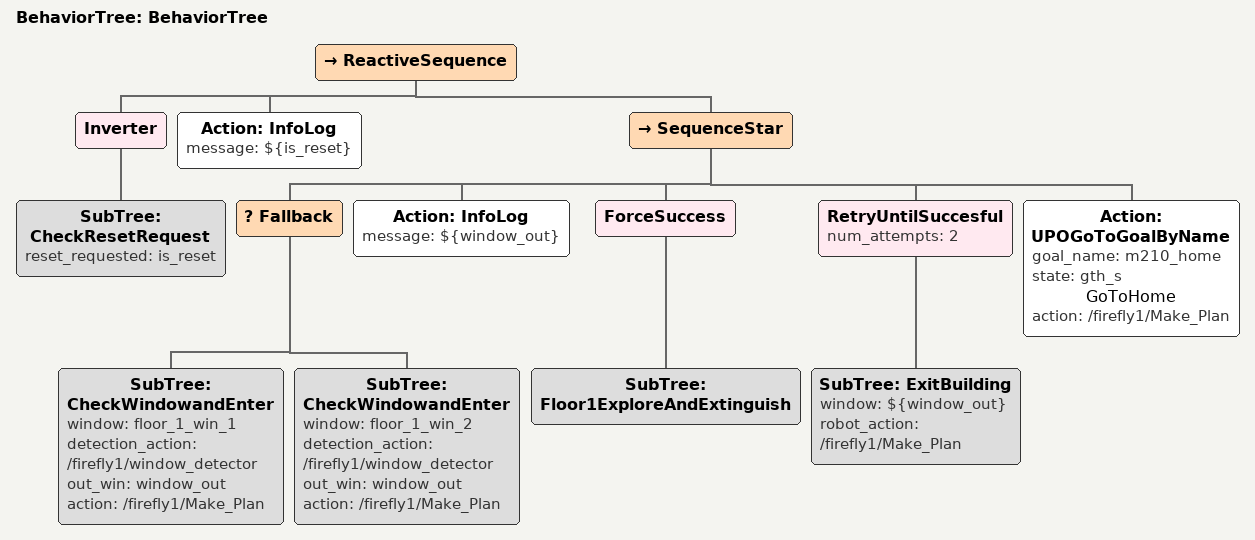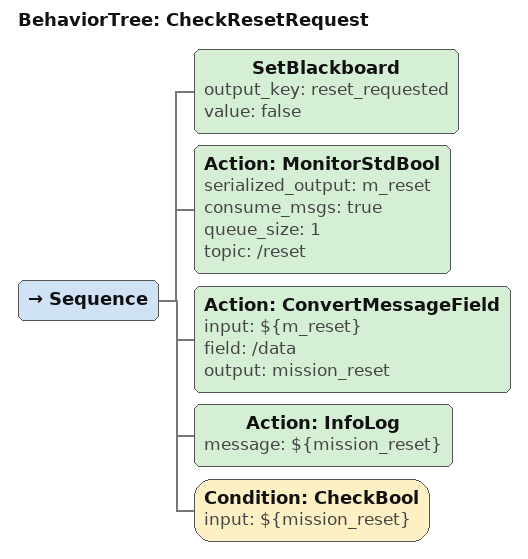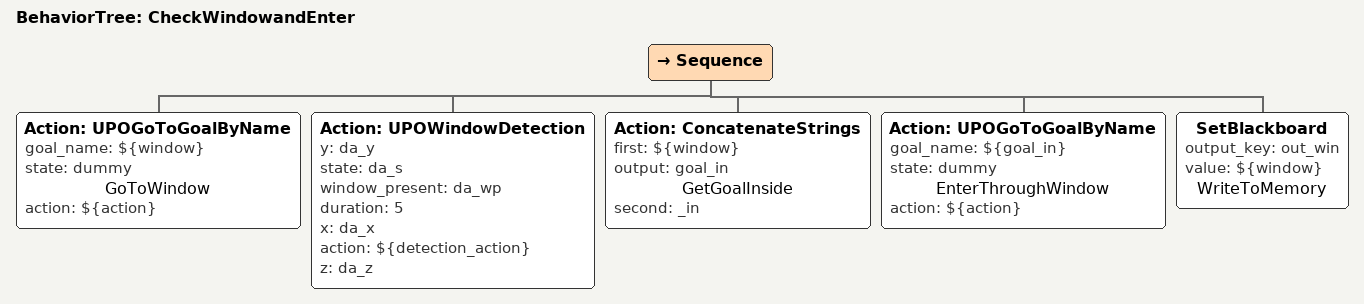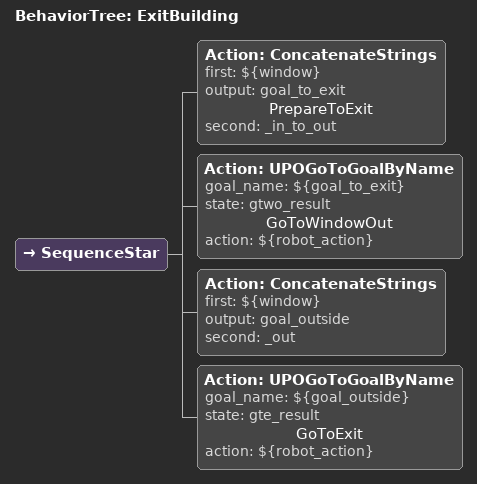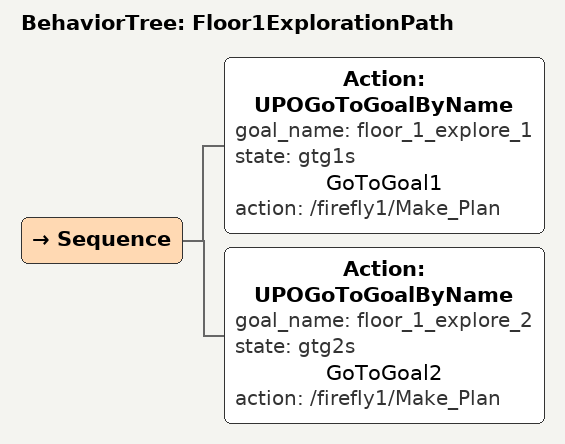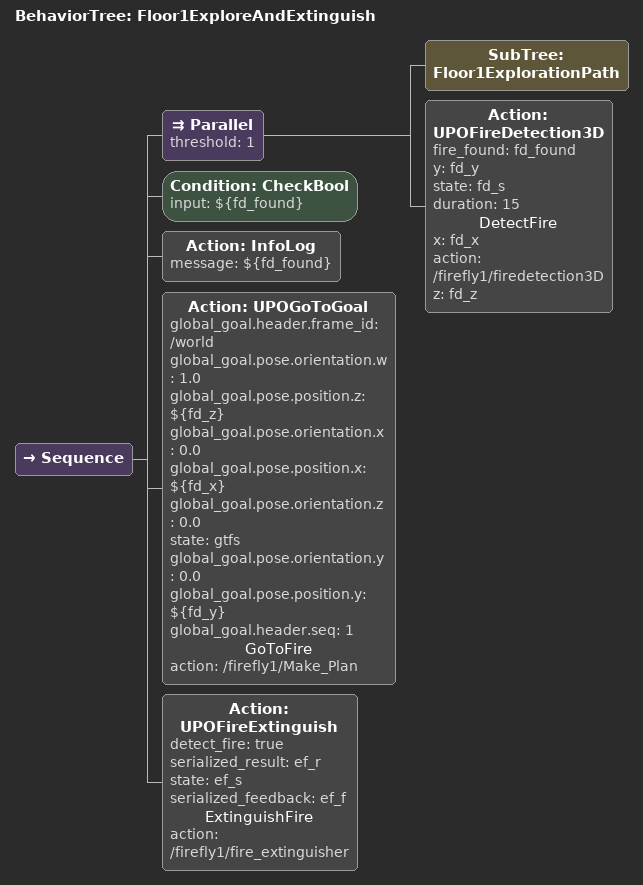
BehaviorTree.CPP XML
<root main_tree_to_execute="BehaviorTree">
    <BehaviorTree ID="BehaviorTree">
        <ReactiveSequence>
            <Inverter>
                <SubTree ID="CheckResetRequest" reset_requested="is_reset"/>
            </Inverter>
            <Action message="${is_reset}" ID="InfoLog"/>
            <SequenceStar>
                <Fallback>
                    <SubTree ID="CheckWindowandEnter" window="floor_1_win_1" detection_action="/firefly1/window_detector" out_win="window_out" action="/firefly1/Make_Plan"/>
                    <SubTree ID="CheckWindowandEnter" window="floor_1_win_2" detection_action="/firefly1/window_detector" out_win="window_out" action="/firefly1/Make_Plan"/>
                </Fallback>
                <Action message="${window_out}" ID="InfoLog"/>
                <ForceSuccess>
                    <SubTree ID="Floor1ExploreAndExtinguish"/>
                </ForceSuccess>
                <RetryUntilSuccesful num_attempts="2">
                    <SubTree ID="ExitBuilding" window="${window_out}" robot_action="/firefly1/Make_Plan"/>
                </RetryUntilSuccesful>
                <Action goal_name="m210_home" ID="UPOGoToGoalByName" state="gth_s" name="GoToHome" action="/firefly1/Make_Plan"/>
            </SequenceStar>
        </ReactiveSequence>
    </BehaviorTree>
    <BehaviorTree ID="CheckResetRequest">
        <Sequence>
            <SetBlackboard output_key="reset_requested" value="false"/>
            <Action serialized_output="m_reset" ID="MonitorStdBool" consume_msgs="true" queue_size="1" topic="/reset"/>
            <Action input="${m_reset}" ID="ConvertMessageField" field="/data" output="mission_reset"/>
            <Action message="${mission_reset}" ID="InfoLog"/>
            <Condition input="${mission_reset}" ID="CheckBool"/>
        </Sequence>
    </BehaviorTree>
    <BehaviorTree ID="CheckWindowandEnter">
        <Sequence>
            <Action goal_name="${window}" ID="UPOGoToGoalByName" state="dummy" name="GoToWindow" action="${action}"/>
            <Action y="da_y" ID="UPOWindowDetection" state="da_s" window_present="da_wp" duration="5" x="da_x" action="${detection_action}" z="da_z"/>
            <Action first="${window}" ID="ConcatenateStrings" output="goal_in" name="GetGoalInside" second="_in"/>
            <Action goal_name="${goal_in}" ID="UPOGoToGoalByName" state="dummy" name="EnterThroughWindow" action="${action}"/>
            <SetBlackboard output_key="out_win" value="${window}" name="WriteToMemory"/>
        </Sequence>
    </BehaviorTree>
    <BehaviorTree ID="ExitBuilding">
        <SequenceStar>
            <Action first="${window}" ID="ConcatenateStrings" output="goal_to_exit" name="PrepareToExit" second="_in_to_out"/>
            <Action goal_name="${goal_to_exit}" ID="UPOGoToGoalByName" state="gtwo_result" name="GoToWindowOut" action="${robot_action}"/>
            <Action first="${window}" ID="ConcatenateStrings" output="goal_outside" second="_out"/>
            <Action goal_name="${goal_outside}" ID="UPOGoToGoalByName" state="gte_result" name="GoToExit" action="${robot_action}"/>
        </SequenceStar>
    </BehaviorTree>
    <BehaviorTree ID="Floor1ExplorationPath">
        <Sequence>
            <Action goal_name="floor_1_explore_1" ID="UPOGoToGoalByName" state="gtg1s" name="GoToGoal1" action="/firefly1/Make_Plan"/>
            <Action goal_name="floor_1_explore_2" ID="UPOGoToGoalByName" state="gtg2s" name="GoToGoal2" action="/firefly1/Make_Plan"/>
        </Sequence>
    </BehaviorTree>
    <BehaviorTree ID="Floor1ExploreAndExtinguish">
        <Sequence>
            <Parallel threshold="1">
                <SubTree ID="Floor1ExplorationPath"/>
                <Action fire_found="fd_found" y="fd_y" ID="UPOFireDetection3D" state="fd_s" duration="15" name="DetectFire" x="fd_x" action="/firefly1/firedetection3D" z="fd_z"/>
            </Parallel>
            <Condition input="${fd_found}" ID="CheckBool"/>
            <Action message="${fd_found}" ID="InfoLog"/>
            <Action global_goal.header.frame_id="/world" global_goal.pose.orientation.w="1.0" global_goal.pose.position.z="${fd_z}" global_goal.pose.orientation.x="0.0" global_goal.pose.position.x="${fd_x}" ID="UPOGoToGoal" global_goal.pose.orientation.z="0.0" state="gtfs" global_goal.pose.orientation.y="0.0" global_goal.pose.position.y="${fd_y}" global_goal.header.seq="1" name="GoToFire" action="/firefly1/Make_Plan"/>
            <Action detect_fire="true" ID="UPOFireExtinguish" serialized_result="ef_r" state="ef_s" serialized_feedback="ef_f" name="ExtinguishFire" action="/firefly1/fire_extinguisher"/>
        </Sequence>
    </BehaviorTree>
</root>
